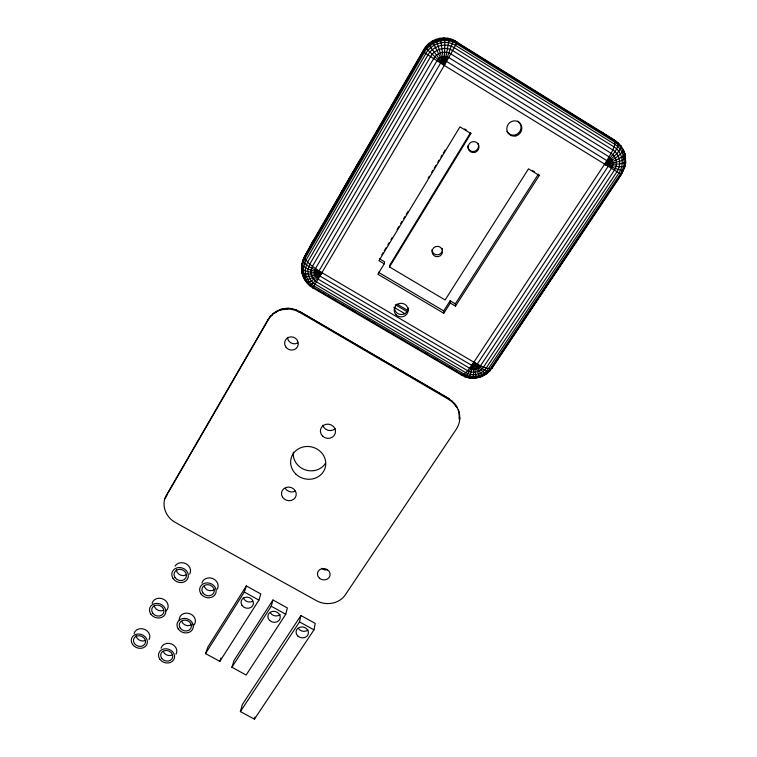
<?xml version="1.0" encoding="UTF-8"?>
<svg xmlns="http://www.w3.org/2000/svg" width="757" height="757" viewBox="0 0 757 757"><rect width="100%" height="100%" fill="white"/><g stroke="black" fill="none" stroke-linecap="round" stroke-linejoin="round"><path stroke-width="1.14" d="M313.133 287.3L312.896 287.897L444.302 65.433L457.181 42.26C446.488 34.131 429.938 38.058 423.646 49.792L313.502 240.168L304.428 257.266C307.9 264.581 315.849 268.546 322.293 272.908L473.882 362.177L480.837 369.899L485.587 373.665L486.893 373.466L486.912 372.548L489.836 369.965L489.779 370.911C483.534 377.639 473.21 380.165 464.684 376.579L464.438 375.699M302.98 261.704C298.722 271.12 304.267 283.023 313.01 287.906M309.868 284.992L309.925 285.72L313.266 282.834L322.293 272.908C315.385 270.959 306.68 270.334 301.806 264.543L301.911 263.663M306.888 282.834L311.42 280.989L322.293 272.908C315.499 269.757 307.001 267.41 302.791 260.787L304.56 256.292L423.002 51.618C429.408 39.875 445.722 34.86 457.181 42.26M303.472 276.229L304.607 279.626L306.14 279.967L312.537 277.791L322.293 272.908C315.47 272.132 306.935 273.22 301.494 268.423L301.598 267.59L301.873 272.312L305.08 279.976L309.925 285.72M459.149 419.028L459.196 413.568C460.786 418.791 459.206 424.582 456.367 429.096L345.23 594.964C339.022 604.086 325.709 605.931 316.407 600.661L175.492 522.548C166.048 517.656 160.673 504.976 166.313 495.371L267.978 319.7C272.832 311.411 282.919 306.689 292.382 308.761L292.543 309.49M428.926 43.423L428.935 45.108L444.302 65.433L621.459 174.451L625.008 166.578L625.736 162.367L624.979 154.002L623.153 149.479L624.979 154.002C619.964 159.878 611.325 161.449 604.446 164.458L473.882 362.177C470.324 366.748 467.391 372.841 461.865 375.245L460.937 374.024M625.405 161.875L624.61 166.871L621.213 174.403L491.511 368.545C485.123 369.142 479.37 364.902 473.882 362.177L469.368 371.507L465.924 376.428L465.177 376.825L461.212 374.923M389.514 266.956L389.864 264.969L470.551 132.617L470.892 133.535L389.514 266.956L445.107 299.961L528.509 168.849L539.287 175.454L455.506 306.131L450.301 303.046L450.15 300.775L455.307 303.841L455.506 306.131M313.966 629.862L315.224 623.408L300.926 615.517L242.363 704.512L240.385 711.589L254.418 719.15L313.966 629.862L299.517 621.894L300.926 615.517M450.301 303.046L443.791 313.256L377.913 274.242L384.244 263.833L384.632 261.865L379.399 258.762M295.873 310.427L296.006 309.783L292.079 308.714L291.653 309.358L287.651 308.922L279.806 310.105L280.459 309.452L288.644 308.354L287.651 308.922M455.241 41.124L614.864 140.282L618.185 142.808L621.365 146.584C618.308 154.314 610.445 159.074 604.446 164.458L618.214 169.445L623.569 170.656M285.767 614.239L287.338 607.937L272.955 599.998L233.998 660.558L231.897 667.277L246.157 675.017L285.767 614.239L271.233 606.234L272.955 599.998M254.418 719.15L254.939 717.106M301.806 264.543L302.904 259.859M426.021 46.376L425.831 48.259L444.302 65.433L453.244 40.746L451.664 39.336M258.932 600.102L260.796 593.933L246.337 585.956L207.901 646.989L205.525 653.584L219.852 661.363L258.932 600.102L244.322 592.04L246.337 585.956M219.852 661.363L220.959 658.022M423.646 49.792L423.295 51.902L444.302 65.433L449.147 39.563L447.832 38.228M166.54 496.034L167.458 494.018L166.313 495.371M302.791 260.787L423.295 51.902C429.626 40.301 445.75 35.352 457.067 42.657L615.318 141.02L621.365 146.584M313.502 240.168L303.472 258.837M291.653 309.358L295.533 310.455L296.006 309.783M359.726 160.314L340.953 192.865L341.984 190.982M168.054 492.996L268.849 318.867L267.978 319.7M305.45 273.495L304.267 275.539L306.292 276.731M381.84 254.74L383.051 252.724M384.272 250.709L386.098 247.69M387.925 244.681L389.136 242.666M390.962 239.647L392.183 237.632M397.047 229.589L398.873 226.57M400.699 223.552L401.91 221.536M403.736 218.518L404.957 216.511M406.168 214.496L407.995 211.477M428.074 178.283L429.285 176.267M431.727 172.246L432.938 170.23M434.158 168.224L435.985 165.206M437.811 162.187L439.022 160.172M440.848 157.153L442.069 155.147M443.28 153.132L445.107 150.113M205.525 653.584L244.322 592.04M443.791 313.256L443.687 310.9L450.15 300.775M455.307 303.841L538.359 174.176L539.287 175.454M231.897 667.277L271.233 606.234M486.893 373.466L479.824 377.204L473.882 362.177L470.513 374.431L469.217 377.355L468.403 377.629C477.024 380.913 471.8 366.473 473.882 362.177C478.604 365.612 483.174 370.684 489.211 371.403L489.779 370.911M240.385 711.589L299.517 621.894M625.727 158.128C619.917 162.708 611.467 162.698 604.446 164.458C608.713 157.106 614.495 149.716 615.318 141.02L601.266 131.898L604.351 134.244M622.5 159.992L623.806 158.033L621.8 156.784M492.268 366.946L493.573 364.988M495.532 362.045L498.153 358.137M500.112 355.194L503.377 350.302M504.692 348.343L507.956 343.451M510.568 339.533L512.536 336.6M515.148 332.683L517.769 328.765M519.728 325.832L522.339 321.914M524.308 318.981L526.919 315.063M528.878 312.13L532.152 307.228M533.458 305.279L536.732 300.378M538.038 298.419L541.302 293.527M542.608 291.568L546.535 285.701M548.494 282.758L551.115 278.85M553.074 275.908L555.685 271.99M557.654 269.057L560.918 264.165M562.224 262.206L565.498 257.314M566.804 255.355L585.114 227.942M586.42 225.983L589.694 221.091M590.999 219.133L594.264 214.24M597.538 209.348L599.497 206.415M602.118 202.498L604.077 199.555M606.688 195.647L608.656 192.704M611.268 188.786L613.88 184.878M615.848 181.935L618.46 178.027M489.211 371.403L492.182 367.93L621.459 174.451L621.071 174.11L624.667 166.143L625.008 166.578L619.16 166.748L604.446 164.458C609.678 158.024 616.652 151.845 618.601 143.518L606.329 135.465M269.397 318.101L271.034 315.783L272.369 315.48M164.912 498.447L166.086 497.037M283.667 309.178L284.244 308.534L285.701 309.339M620.977 145.912L623.513 150.113C619.425 157.04 610.994 160.229 604.446 164.458L619.633 163.966L625.736 162.367M483.591 375.51L482.663 375.472L480.563 373.021L473.882 362.177L476.181 378.027L476.058 376.977M274.952 312.963L272.974 313.862L277.97 310.938L275.709 312.452M270.202 316.558L271.034 315.783M491.511 368.545L492.182 367.93M276.21 311.685L281.33 309.462M479.976 376.977L474.223 377.942M447.349 398.466L448.892 398.674L449.128 399.668L452.317 401.91L457.2 407.777L454.683 403.557L448.286 398.267L299.412 311.411L448.892 398.674M295.892 309.793L299.479 311.496L299.185 312.196L295.533 310.455M464.684 376.579L465.177 376.825M298.996 311.922L449.128 399.668M318.233 290.291L320.268 291.483M322.302 292.685L325.368 294.473M327.403 295.675L330.459 297.463M333.515 299.261L335.559 300.453M342.694 304.645L344.728 305.837M347.785 307.635L349.829 308.828M351.863 310.029L354.929 311.818M366.133 318.404L369.198 320.192M372.255 321.99L374.289 323.182M386.524 330.364L388.559 331.557M391.615 333.354L393.659 334.547M400.794 338.739L402.828 339.931M416.085 347.709L418.119 348.901M425.254 353.093L427.298 354.285M435.445 359.073L437.489 360.266M448.702 366.852L451.759 368.64M454.815 370.438L456.859 371.64M312.896 287.897L461.865 375.245M397.047 304.106L408.25 310.72M395.286 304.711L407.351 311.827M393.867 307.21L405.052 313.805M378.358 272.208L443.687 310.9M384.244 263.833L378.964 260.701L459.953 126.835L470.892 133.535M464.637 128.993L466.605 130.195M532.531 170.609L534.47 171.801M455.818 405.837L456.812 406.632L458.751 411.212L459.641 414.845M443.848 37.85L444.889 39.156L444.302 65.433L432.266 41.039M439.845 38.2L440.612 39.534L444.302 65.433L435.937 39.279M305.894 280.544L307.049 282.172M458.751 411.212L458.326 410.001L458.979 412.679M459.395 417.221L459.83 418.555M455.033 404.645L451.257 400.368L452.317 401.91M301.977 271.517L302.923 276.078L304.645 276.835L311.676 275.964L322.293 272.908C315.783 273.561 308.809 275.179 302.459 272.974L302.393 265.546L304.901 258.572L424.223 52.583C430.288 41.474 445.722 36.743 456.566 43.736L615.337 142.401C622.188 146.659 626.011 154.854 625.31 162.831M624.639 153.416L625.396 157.588M295.202 491.189A7.296 6.671 16.3 0 1 285.294 488.407M325.482 463.312A17.354 16.048 15.5 0 1 305.08 469.804A17.354 16.048 15.5 0 1 293.375 452.137M335.171 428.708A7.456 6.974 14.3 0 1 322.756 425.207M297.766 342.93A6.756 6.444 25.3 0 1 287.48 337.385M327.563 569.784A6.283 5.621 11.8 0 1 321.47 568.28M477.97 143.366A5.536 5.346 -57.6 0 1 474.365 151.362A5.536 5.346 -57.6 0 1 467.788 146.006M442.343 248.419A5.233 5.129 -22.4 0 1 437.783 254.768A5.233 5.129 -22.4 0 1 432.048 249.564M408.364 307.948A6.955 6.756 1.9 0 1 401.267 314.534A6.955 6.756 1.9 0 1 394.463 307.645M517.674 121.082A7.684 7.333 -55.4 0 1 518.592 133.005A7.684 7.333 -55.4 0 1 506.972 131.34M134.046 633.609A8.147 6.964 21.3 0 1 144.521 629.332A8.147 6.964 21.3 0 1 149.025 639.656M145.335 640.431A6.113 5.223 21.3 0 1 136.052 635.416M161.052 648.229A8.119 6.936 19.6 0 1 171.565 643.999A8.119 6.936 19.6 0 1 175.965 654.247M172.274 655.013A6.084 5.195 19.6 0 1 163.323 651.399M307.995 629.966A6.179 5.403 12.5 0 1 298.324 628.424M280.166 614.561A6.198 5.431 14.5 0 1 270.476 613.019M252.422 601.437A6.217 5.46 16.5 0 1 243.309 597.718M175.047 566.122A8.355 7.333 21.3 0 1 186.146 563.823A8.355 7.333 21.3 0 1 189.647 574.156M185.844 574.989A6.264 5.498 21.3 0 1 176.362 569.775M201.92 583.06A8.318 7.296 19.2 0 1 212.793 578.566A8.318 7.296 19.2 0 1 217.183 589.287M214.61 589.287A6.245 5.469 19.2 0 1 204.21 586.372M152.148 603.31A8.242 7.125 21.3 0 1 163.767 599.374A8.242 7.125 21.3 0 1 166.086 610.899M163.54 610.256A6.179 5.346 21.3 0 1 154.173 605.146M179.248 620.03A8.213 7.097 19.5 0 1 190.111 613.823A8.213 7.097 19.5 0 1 193.29 625.727M191.975 624.27A6.16 5.327 19.4 0 1 181.718 621.412M303.661 266.625C302.27 274.706 306.424 283.194 313.474 287.3L462.849 374.961C471.829 380.326 484.508 377.525 490.271 368.763L620.343 173.968C626.881 164.733 624.866 150.369 614.902 144.388L455.667 45.467C445.646 39.004 431.376 43.376 425.765 53.643L305.979 260.19L303.661 266.625M305.573 267.751C304.342 274.923 308.023 282.456 314.278 286.099L464.164 374.09C472.122 378.85 483.382 376.361 488.492 368.583L618.866 173.145C624.657 164.95 622.869 152.214 614.031 146.915L454.399 47.795C445.513 42.07 432.862 45.94 427.885 55.043L307.635 262.045L305.573 267.751M308.08 268.896C307.039 274.933 310.133 281.273 315.404 284.339L465.754 372.643C472.453 376.655 481.935 374.554 486.231 368.006L616.823 171.962C621.696 165.064 620.182 154.352 612.744 149.905L452.809 50.662C445.334 45.855 434.707 49.101 430.515 56.747L309.821 264.098L308.08 268.896M311.108 270.022C310.294 274.725 312.707 279.674 316.814 282.068L467.58 370.656C472.813 373.788 480.203 372.151 483.553 367.041L614.268 170.448C618.062 165.073 616.879 156.727 611.088 153.264L450.935 53.974C445.116 50.227 436.836 52.753 433.572 58.705L312.471 266.284L311.108 270.022M314.562 271.082L314.94 275.16L318.46 279.342L469.586 368.205C473.172 370.353 478.244 369.227 480.534 365.726L611.296 168.65C613.889 164.969 613.075 159.263 609.111 156.888L448.854 57.617C444.87 55.053 439.202 56.775 436.959 60.853L315.499 268.527L314.562 271.082M318.328 272.056L318.517 274.129L320.306 276.258L471.715 365.347L475.093 365.716L477.279 364.079L607.985 166.635L608.6 162.973L606.868 160.664L446.621 61.478L442.94 61.118L440.574 63.115L318.328 272.056M295.788 474.005A17.685 16.313 15.5 0 0 325.198 467.741A17.685 16.313 15.5 0 0 303.623 446.867A17.685 16.313 15.5 0 0 295.788 474.005M282.512 497.084A7.428 6.775 16.3 0 0 295.296 497.548A7.428 6.775 16.3 0 0 288.786 487.082A7.428 6.775 16.3 0 0 282.512 497.084M322.596 436.117A7.598 7.097 14.3 0 0 335.266 433.335A7.598 7.097 14.3 0 0 326.002 424.308A7.598 7.097 14.3 0 0 322.596 436.117M285.692 346.81A6.889 6.558 25 0 0 297.51 346.744A6.889 6.558 25 0 0 291.161 336.846A6.889 6.558 25 0 0 285.692 346.81M319.435 578.234A6.406 5.706 11.8 0 0 329.986 575.765A6.406 5.706 11.8 0 0 321.905 568.668A6.406 5.706 11.8 0 0 319.435 578.234M474.734 152.441A5.583 5.394 -57.4 0 0 477.563 143.224A5.583 5.394 -57.4 0 0 468.346 145.599A5.583 5.394 -57.4 0 0 474.734 152.441M435.786 256.509A5.271 5.176 -21.7 0 0 442.429 250.283A5.271 5.176 -21.7 0 0 433.714 247.785A5.271 5.176 -21.7 0 0 435.786 256.509M515.877 135.881A7.75 7.4 -55.2 0 0 519.927 123.136A7.75 7.4 -55.2 0 0 507.181 126.428A7.75 7.4 -55.2 0 0 515.877 135.881M396.1 314.789A7.012 6.813 2.1 0 0 407.891 312.016A7.012 6.813 2.1 0 0 399.497 303.472A7.012 6.813 2.1 0 0 396.1 314.789M132.56 644.425A8.223 7.012 21.2 0 0 146.527 645.078A8.223 7.012 21.2 0 0 138.872 633.997A8.223 7.012 21.2 0 0 132.56 644.425M134.415 643.507A6.17 5.261 21.2 0 0 144.89 643.989A6.17 5.261 21.2 0 0 139.146 635.681A6.17 5.261 21.2 0 0 134.415 643.507M159.765 659.12A8.185 6.974 19.6 0 0 173.713 659.782A8.185 6.974 19.6 0 0 166.171 648.777A8.185 6.974 19.6 0 0 159.765 659.12M161.629 658.212A6.141 5.233 19.6 0 0 172.085 658.704A6.141 5.233 19.6 0 0 166.426 650.452A6.141 5.233 19.6 0 0 161.629 658.212M297.87 636.079A6.245 5.45 12.5 0 0 308.25 634.092A6.245 5.45 12.5 0 0 300.586 627.033A6.245 5.45 12.5 0 0 297.87 636.079M269.729 620.532A6.264 5.479 14.5 0 0 280.09 618.516A6.264 5.479 14.5 0 0 272.359 611.41A6.264 5.479 14.5 0 0 269.729 620.532M241.918 605.259A6.283 5.507 16.5 0 0 252.706 605.732A6.283 5.507 16.5 0 0 247.094 597.141A6.283 5.507 16.5 0 0 241.918 605.259M173.088 578.509A8.431 7.381 21.2 0 0 187.452 579.124A8.431 7.381 21.2 0 0 179.74 567.532A8.431 7.381 21.2 0 0 173.088 578.509M175.009 577.544A6.321 5.536 21.2 0 0 185.787 577.988A6.321 5.536 21.2 0 0 179.996 569.302A6.321 5.536 21.2 0 0 175.009 577.544M200.889 593.762A8.393 7.352 19.2 0 0 215.243 594.377A8.393 7.352 19.2 0 0 207.636 582.881A8.393 7.352 19.2 0 0 200.889 593.762M202.819 592.797A6.302 5.517 19.1 0 0 213.588 593.251A6.302 5.517 19.1 0 0 207.872 584.631A6.302 5.517 19.1 0 0 202.819 592.797M150.775 614.041A8.318 7.182 21.3 0 0 164.922 614.665A8.318 7.182 21.3 0 0 157.238 603.357A8.318 7.182 21.3 0 0 150.775 614.041M152.659 613.094A6.236 5.384 21.3 0 0 163.275 613.558A6.236 5.384 21.3 0 0 157.503 605.08A6.236 5.384 21.3 0 0 152.659 613.094M178.255 628.972A8.289 7.144 19.4 0 0 192.392 629.616A8.289 7.144 19.4 0 0 184.812 618.393A8.289 7.144 19.4 0 0 178.255 628.972M180.157 628.045A6.217 5.365 19.4 0 0 190.755 628.518A6.217 5.365 19.4 0 0 185.068 620.097A6.217 5.365 19.4 0 0 180.157 628.045"/></g></svg>
